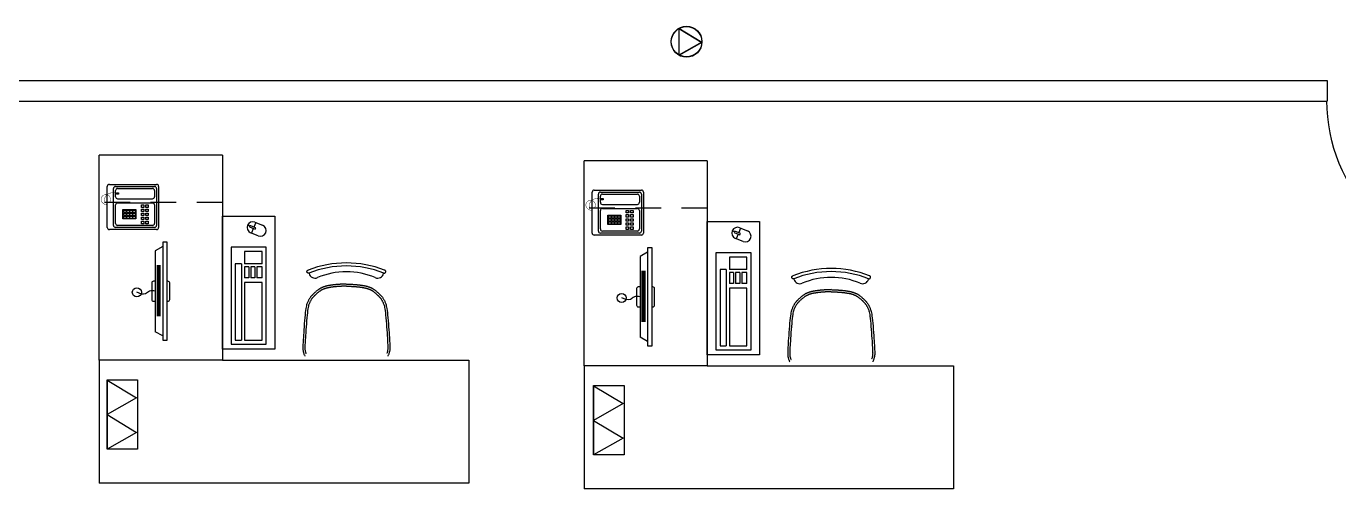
# Model space of a CAD drawing. Header units: millimetres. Extents: x 379 to 563, y 812 to 870.
# Drawn here: x 415.05 to 421.44, y 846.34 to 848.59 of the extents above; entities that cross this region are included whole.
import ezdxf

# ---------------------------------------------------------------- set-up
doc = ezdxf.new("R2010")
doc.units = ezdxf.units.MM
doc.linetypes.add('HIDDEN2', pattern=[0.1875, 0.125, -0.0625])
doc.layers.add('mobiliario', color=140, linetype='Continuous')
doc.layers.add('pontos', color=72, linetype='Continuous')

# ---------------------------------------------------------------- blocks, each defined once
blk = doc.blocks.new('TELEFOP')
for p, q in [((-0.1, 0), (0.1, 0)), ((-0.11, -0.24), (-0.11, -0.01)), ((-0.1, -0.21), (-0.1, -0.02)), ((-0.09, -0.01), (0.09, -0.01)), ((-0.09, -0.2), (-0.09, -0.03)), ((-0.08, -0.02), (-0.05, -0.02)), ((-0.04, -0.2), (-0.04, -0.03)), ((-0.02, -0.2), (-0.02, -0.03)), ((-0.01, -0.02), (0.08, -0.02)), ((0.09, -0.03), (0.09, -0.2)), ((0.1, -0.02), (0.1, -0.21)), ((0.11, -0.01), (0.11, -0.24)), ((0.0123, -0.1745), (0.0123, -0.1104)), ((0.0123, -0.1104), (0.0587, -0.1104)), ((0.0587, -0.1104), (0.0587, -0.1745)), ((0.0587, -0.1745), (0.0123, -0.1745)), ((0.1, -0.25), (-0.1, -0.25)), ((0.09, -0.22), (-0.09, -0.22)), ((-0.05, -0.21), (-0.08, -0.21)), ((0.08, -0.21), (-0.01, -0.21))]:
    blk.add_line(p, q)
for points in [[(-0.0099, -0.0507), (0.002, -0.0507), (0.002, -0.0626), (-0.0099, -0.0626)], [(0.0101, -0.0507), (0.022, -0.0507), (0.022, -0.0626), (0.0101, -0.0626)], [(0.0301, -0.0507), (0.042, -0.0507), (0.042, -0.0626), (0.0301, -0.0626)], [(0.0501, -0.0507), (0.062, -0.0507), (0.062, -0.0626), (0.0501, -0.0626)], [(0.0701, -0.0507), (0.082, -0.0507), (0.082, -0.0626), (0.0701, -0.0626)], [(-0.0099, -0.0723), (0.002, -0.0723), (0.002, -0.0842), (-0.0099, -0.0842)], [(0.0101, -0.0723), (0.022, -0.0723), (0.022, -0.0842), (0.0101, -0.0842)], [(0.0156, -0.1133), (0.0274, -0.1133), (0.0274, -0.1252), (0.0156, -0.1252)], [(0.0301, -0.0723), (0.042, -0.0723), (0.042, -0.0842), (0.0301, -0.0842)], [(0.0302, -0.1133), (0.0421, -0.1133), (0.0421, -0.1252), (0.0302, -0.1252)], [(0.0449, -0.1133), (0.0568, -0.1133), (0.0568, -0.1252), (0.0449, -0.1252)], [(0.0501, -0.0723), (0.062, -0.0723), (0.062, -0.0842), (0.0501, -0.0842)], [(0.0701, -0.0723), (0.082, -0.0723), (0.082, -0.0842), (0.0701, -0.0842)], [(0.0156, -0.128), (0.0274, -0.128), (0.0274, -0.1399), (0.0156, -0.1399)], [(0.0156, -0.1427), (0.0274, -0.1427), (0.0274, -0.1545), (0.0156, -0.1545)], [(0.0156, -0.1581), (0.0274, -0.1581), (0.0274, -0.17), (0.0156, -0.17)], [(0.0302, -0.128), (0.0421, -0.128), (0.0421, -0.1399), (0.0302, -0.1399)], [(0.0302, -0.1427), (0.0421, -0.1427), (0.0421, -0.1545), (0.0302, -0.1545)], [(0.0302, -0.1581), (0.0421, -0.1581), (0.0421, -0.17), (0.0302, -0.17)], [(0.0449, -0.128), (0.0568, -0.128), (0.0568, -0.1399), (0.0449, -0.1399)], [(0.0449, -0.1427), (0.0568, -0.1427), (0.0568, -0.1545), (0.0449, -0.1545)], [(0.0449, -0.1581), (0.0568, -0.1581), (0.0568, -0.17), (0.0449, -0.17)], [(-0.0685, -0.2056), (-0.0685, -0.1961), (-0.0626, -0.1961), (-0.0626, -0.2056)]]:
    blk.add_lwpolyline(points, close=True)
at = {"const_width": 0.00199}
blk.add_lwpolyline([(-0.0658, -0.2059, 0.40574), (-0.0446, -0.2623, 1.618522), (-0.0401, -0.2348, 1.478802), (-0.0189, -0.2719, 0.24273), (-0.0114, -0.2476, 0.24273)], format="xyb", dxfattribs=at)
for centre, start, end in [((-0.1, -0.01), 90, 180), ((0.1, -0.01), 0, 90), ((-0.09, -0.02), 90, 180), ((-0.08, -0.03), 90, 180), ((-0.05, -0.03), 360, 90), ((-0.01, -0.03), 90, 180), ((0.08, -0.03), 0, 90), ((0.09, -0.02), 0, 90), ((-0.1, -0.24), 180, 270), ((-0.09, -0.21), 180, 270), ((-0.08, -0.2), 180, 270), ((-0.05, -0.2), 270, 360), ((-0.01, -0.2), 180, 270), ((0.08, -0.2), 270, 0), ((0.09, -0.21), 270, 0), ((0.1, -0.24), 270, 0)]:
    blk.add_arc(centre, 0.01, start, end)

msp = doc.modelspace()

# ---------------------------------------------------------------- linework, layer by layer
for p, q in [((414.2352, 848.3281), (417.4352, 848.3281)), ((417.4352, 848.3281), (421.3822, 848.3281)), ((421.3822, 848.3281), (421.3822, 848.2281)), ((414.2352, 848.2281), (421.3822, 848.2281))]:
    msp.add_line(p, q)
msp.add_lwpolyline([(422.13, 847.4282), (422.1321, 848.2282), (422.1821, 848.2281), (422.18, 847.4281, -0.414214), (421.3821, 848.2302)], format="xyb")
at = {"layer": 'mobiliario'}
for p, q in [((415.4012, 846.965), (415.4012, 847.965)), ((416.0012, 847.965), (415.4012, 847.965)), ((416.0012, 847.965), (416.0012, 846.965)), ((417.7632, 846.9375), (417.7632, 847.9375)), ((418.3632, 847.9375), (417.7632, 847.9375)), ((418.3632, 847.9375), (418.3632, 846.9375)), ((416.1339, 847.6184), (416.1232, 847.6228)), ((416.1758, 847.571), (416.1383, 847.5864)), ((416.1514, 847.607), (416.1422, 847.5848)), ((416.1634, 847.6364), (416.1543, 847.6142)), ((416.1595, 847.638), (416.197, 847.6225)), ((418.4958, 847.5909), (418.4851, 847.5954)), ((418.5254, 847.6089), (418.5163, 847.5868)), ((418.5215, 847.6105), (418.559, 847.5951)), ((415.7108, 847.54), (415.7108, 847.0621)), ((415.7326, 847.54), (415.7108, 847.54)), ((415.7326, 847.0621), (415.7326, 847.54)), ((418.5378, 847.5436), (418.5003, 847.559)), ((418.5133, 847.5795), (418.5042, 847.5574)), ((415.7108, 847.5193), (415.6737, 847.4985)), ((415.6737, 847.4985), (415.6737, 847.1037)), ((416.2145, 847.5155), (416.0435, 847.5155)), ((416.0435, 847.5155), (416.0435, 847.0426)), ((416.1944, 847.4954), (416.1089, 847.4954)), ((416.1089, 847.4954), (416.1089, 847.435)), ((416.1944, 847.435), (416.1944, 847.4954)), ((416.2145, 847.0426), (416.2145, 847.5155)), ((418.0727, 847.4919), (418.0356, 847.471)), ((418.0356, 847.471), (418.0356, 847.0763)), ((418.0727, 847.5126), (418.0727, 847.0347)), ((418.0946, 847.5126), (418.0727, 847.5126)), ((418.0946, 847.0347), (418.0946, 847.5126)), ((418.5765, 847.4881), (418.4054, 847.4881)), ((418.4054, 847.4881), (418.4054, 847.0151)), ((418.5563, 847.4679), (418.4708, 847.4679)), ((418.4708, 847.4679), (418.4708, 847.4076)), ((418.5563, 847.4076), (418.5563, 847.4679)), ((418.5765, 847.0151), (418.5765, 847.4881)), ((415.7002, 847.4242), (415.6809, 847.4242)), ((415.7002, 847.418), (415.6809, 847.418)), ((415.7002, 847.4117), (415.6809, 847.4117)), ((415.7002, 847.4055), (415.6809, 847.4055)), ((415.7002, 847.3992), (415.6809, 847.3992)), ((416.0636, 847.435), (416.0636, 847.0627)), ((416.0938, 847.435), (416.0636, 847.435)), ((416.0938, 847.435), (416.0938, 847.0627)), ((416.1944, 847.435), (416.1089, 847.435)), ((416.129, 847.4199), (416.1089, 847.4199)), ((416.1089, 847.4199), (416.1089, 847.3664)), ((416.129, 847.4199), (416.129, 847.3664)), ((416.1592, 847.4199), (416.1391, 847.4199)), ((416.1391, 847.4199), (416.1391, 847.3664)), ((416.1592, 847.4199), (416.1592, 847.3664)), ((416.1944, 847.4199), (416.1692, 847.4199)), ((416.1692, 847.4199), (416.1692, 847.3664)), ((416.1944, 847.3664), (416.1944, 847.4199)), ((418.0622, 847.3968), (418.0428, 847.3968)), ((418.4255, 847.4076), (418.4255, 847.0353)), ((418.4557, 847.4076), (418.4255, 847.4076)), ((418.4557, 847.4076), (418.4557, 847.0353)), ((418.5563, 847.4076), (418.4708, 847.4076)), ((415.7002, 847.393), (415.6809, 847.393)), ((415.7002, 847.3867), (415.6809, 847.3867)), ((415.7002, 847.3805), (415.6809, 847.3805)), ((415.7002, 847.3742), (415.6809, 847.3742)), ((415.7002, 847.368), (415.6809, 847.368)), ((415.7002, 847.3617), (415.6809, 847.3617)), ((415.7002, 847.3555), (415.6809, 847.3555)), ((415.7002, 847.3492), (415.6809, 847.3492)), ((415.7002, 847.343), (415.6809, 847.343)), ((415.7002, 847.3367), (415.6809, 847.3367)), ((416.129, 847.3664), (416.1089, 847.3664)), ((416.1944, 847.3438), (416.1089, 847.3438)), ((416.1089, 847.3438), (416.1089, 847.0627)), ((416.1592, 847.3664), (416.1391, 847.3664)), ((416.1944, 847.3664), (416.1692, 847.3664)), ((416.1944, 847.0627), (416.1944, 847.3438)), ((416.4226, 847.3895), (416.4233, 847.3869)), ((416.7872, 847.3895), (416.7865, 847.3869)), ((418.0622, 847.3905), (418.0428, 847.3905)), ((418.0622, 847.3843), (418.0428, 847.3843)), ((418.0622, 847.378), (418.0428, 847.378)), ((418.0622, 847.3718), (418.0428, 847.3718)), ((418.0622, 847.3655), (418.0428, 847.3655)), ((418.0622, 847.3593), (418.0428, 847.3593)), ((418.0622, 847.353), (418.0428, 847.353)), ((418.0622, 847.3468), (418.0428, 847.3468)), ((418.0622, 847.3405), (418.0428, 847.3405)), ((418.0622, 847.3343), (418.0428, 847.3343)), ((418.4909, 847.3925), (418.4708, 847.3925)), ((418.4708, 847.3925), (418.4708, 847.339)), ((418.4909, 847.339), (418.4708, 847.339)), ((418.4909, 847.3925), (418.4909, 847.339)), ((418.5211, 847.3925), (418.501, 847.3925)), ((418.501, 847.3925), (418.501, 847.339)), ((418.5211, 847.339), (418.501, 847.339)), ((418.5211, 847.3925), (418.5211, 847.339)), ((418.5563, 847.3925), (418.5312, 847.3925)), ((418.5312, 847.3925), (418.5312, 847.339)), ((418.5563, 847.339), (418.5312, 847.339)), ((418.5563, 847.339), (418.5563, 847.3925)), ((418.7845, 847.362), (418.7852, 847.3594)), ((419.1492, 847.362), (419.1485, 847.3594)), ((415.7002, 847.3305), (415.6809, 847.3305)), ((415.7002, 847.3242), (415.6809, 847.3242)), ((415.7002, 847.318), (415.6809, 847.318)), ((415.7002, 847.3117), (415.6809, 847.3117)), ((415.7002, 847.3055), (415.6809, 847.3055)), ((415.7002, 847.2992), (415.6809, 847.2992)), ((415.7002, 847.293), (415.6809, 847.293)), ((415.7002, 847.2867), (415.6809, 847.2867)), ((415.7002, 847.2805), (415.6809, 847.2805)), ((415.7002, 847.2742), (415.6809, 847.2742)), ((415.7002, 847.268), (415.6809, 847.268)), ((418.0622, 847.328), (418.0428, 847.328)), ((418.0622, 847.3218), (418.0428, 847.3218)), ((418.0622, 847.3155), (418.0428, 847.3155)), ((418.0622, 847.3093), (418.0428, 847.3093)), ((418.0622, 847.303), (418.0428, 847.303)), ((418.0622, 847.2968), (418.0428, 847.2968)), ((418.0622, 847.2905), (418.0428, 847.2905)), ((418.0622, 847.2843), (418.0428, 847.2843)), ((418.0622, 847.278), (418.0428, 847.278)), ((418.0622, 847.2718), (418.0428, 847.2718)), ((418.5563, 847.3163), (418.4708, 847.3163)), ((418.4708, 847.3163), (418.4708, 847.0353)), ((418.5563, 847.0353), (418.5563, 847.3163)), ((415.7002, 847.2617), (415.6809, 847.2617)), ((415.7002, 847.2555), (415.6809, 847.2555)), ((415.7002, 847.2492), (415.6809, 847.2492)), ((415.7002, 847.243), (415.6809, 847.243)), ((415.7002, 847.2367), (415.6809, 847.2367)), ((415.7002, 847.2305), (415.6809, 847.2305)), ((415.7002, 847.2242), (415.6809, 847.2242)), ((415.7002, 847.218), (415.6809, 847.218)), ((415.7002, 847.2117), (415.6809, 847.2117)), ((415.7002, 847.2055), (415.6809, 847.2055)), ((418.0622, 847.2655), (418.0428, 847.2655)), ((418.0622, 847.2593), (418.0428, 847.2593)), ((418.0622, 847.253), (418.0428, 847.253)), ((418.0622, 847.2468), (418.0428, 847.2468)), ((418.0622, 847.2405), (418.0428, 847.2405)), ((418.0622, 847.2343), (418.0428, 847.2343)), ((418.0622, 847.228), (418.0428, 847.228)), ((418.0622, 847.2218), (418.0428, 847.2218)), ((418.0622, 847.2155), (418.0428, 847.2155)), ((418.0622, 847.2093), (418.0428, 847.2093)), ((418.0622, 847.203), (418.0428, 847.203)), ((415.7002, 847.1992), (415.6809, 847.1992)), ((415.7002, 847.193), (415.6809, 847.193)), ((415.7002, 847.1867), (415.6809, 847.1867)), ((415.7002, 847.1805), (415.6809, 847.1805)), ((418.0622, 847.1968), (418.0428, 847.1968)), ((418.0622, 847.1905), (418.0428, 847.1905)), ((418.0622, 847.1843), (418.0428, 847.1843)), ((418.0622, 847.178), (418.0428, 847.178)), ((418.0622, 847.1718), (418.0428, 847.1718)), ((418.0622, 847.1655), (418.0428, 847.1655)), ((418.0622, 847.1593), (418.0428, 847.1593)), ((418.0622, 847.153), (418.0428, 847.153)), ((415.7108, 847.0829), (415.6737, 847.1037)), ((418.0727, 847.0555), (418.0356, 847.0763)), ((415.7108, 847.0621), (415.7326, 847.0621)), ((416.0435, 847.0426), (416.2145, 847.0426)), ((416.0636, 847.0627), (416.0938, 847.0627)), ((416.1089, 847.0627), (416.1944, 847.0627)), ((418.0727, 847.0347), (418.0946, 847.0347)), ((418.4054, 847.0151), (418.5765, 847.0151)), ((418.4255, 847.0353), (418.4557, 847.0353)), ((418.4708, 847.0353), (418.5563, 847.0353)), ((416.0012, 846.965), (415.4012, 846.965)), ((415.4012, 846.965), (415.4012, 846.365)), ((416.3906, 846.965), (416.8172, 846.965)), ((418.3632, 846.9375), (417.7632, 846.9375)), ((417.7632, 846.9375), (417.7632, 846.3375)), ((418.7525, 846.9375), (419.1792, 846.9375)), ((416.0012, 846.365), (415.4012, 846.365)), ((418.3632, 846.3375), (417.7632, 846.3375))]:
    msp.add_line(p, q, dxfattribs=at)
at = {"layer": 'mobiliario', "linetype": 'HIDDEN2'}
for p, q in [((416.0012, 847.7339), (415.4012, 847.7339)), ((418.3632, 847.7065), (417.7632, 847.7065))]:
    msp.add_line(p, q, dxfattribs=at)
at = {"layer": 'mobiliario'}
for points in [[(416.2562, 847.0179), (416.0012, 847.0179), (416.0012, 847.6679), (416.2562, 847.6679)], [(416.1631, 847.6106), (416.1354, 847.622), (416.1324, 847.6148), (416.1601, 847.6034)], [(418.6182, 846.9905), (418.3632, 846.9905), (418.3632, 847.6405), (418.6182, 847.6405)], [(418.525, 847.5832), (418.4973, 847.5946), (418.4944, 847.5873), (418.5221, 847.5759)]]:
    msp.add_lwpolyline(points, close=True, dxfattribs=at)
for points in [[(416.4226, 847.3895, -0.095977), (416.4196, 847.3892, -0.097414), (416.4167, 847.3901, -0.099518), (416.4144, 847.392, -0.101059), (416.4131, 847.3947, -0.101059), (416.4129, 847.3976, -0.099518), (416.4139, 847.4004, -0.097414), (416.4158, 847.4026, -0.095977), (416.4185, 847.404, -0.095977)], [(416.7872, 847.3895, 0.095977), (416.7903, 847.3892, 0.097414), (416.7931, 847.3901, 0.099518), (416.7954, 847.392, 0.101059), (416.7967, 847.3947, 0.101059), (416.7969, 847.3976, 0.099518), (416.796, 847.4004, 0.097414), (416.794, 847.4026, 0.095977), (416.7913, 847.404, 0.095977)], [(415.6737, 847.3498), (415.6652, 847.3498, 0.414214), (415.6567, 847.3413), (415.6567, 847.2609, 0.414214), (415.6652, 847.2524), (415.6737, 847.2524)], [(415.7326, 847.2524), (415.7358, 847.2524, 0.414214), (415.7442, 847.2609), (415.7442, 847.3413, 0.414214), (415.7358, 847.3498), (415.7326, 847.3498)], [(418.7845, 847.362, -0.095977), (418.7815, 847.3618, -0.097414), (418.7786, 847.3627, -0.099518), (418.7764, 847.3646, -0.101059), (418.775, 847.3672, -0.101059), (418.7748, 847.3702, -0.099518), (418.7758, 847.373, -0.097414), (418.7778, 847.3752, -0.095977), (418.7805, 847.3766, -0.095977)], [(419.1492, 847.362, 0.095977), (419.1522, 847.3618, 0.097414), (419.1551, 847.3627, 0.099518), (419.1573, 847.3646, 0.101059), (419.1587, 847.3672, 0.101059), (419.1589, 847.3702, 0.099518), (419.1579, 847.373, 0.097414), (419.1559, 847.3752, 0.095977), (419.1532, 847.3766, 0.095977)], [(418.0356, 847.3223), (418.0271, 847.3223, 0.414214), (418.0186, 847.3139), (418.0186, 847.2335, 0.414214), (418.0271, 847.225), (418.0356, 847.225)], [(418.0946, 847.225), (418.0977, 847.225, 0.414214), (418.1062, 847.2335), (418.1062, 847.3139, 0.414214), (418.0977, 847.3223), (418.0946, 847.3223)]]:
    msp.add_lwpolyline(points, format="xyb", dxfattribs=at)
for points in [[(416.6044, 847.3362), (416.6009, 847.336), (416.5905, 847.3355), (416.5869, 847.3353), (416.5837, 847.3351), (416.5809, 847.335), (416.5769, 847.3348), (416.5744, 847.3347), (416.5732, 847.3346), (416.5719, 847.3346), (416.5706, 847.3345), (416.5693, 847.3344), (416.5681, 847.3343), (416.5668, 847.3343), (416.5655, 847.3342), (416.5642, 847.3341), (416.5629, 847.334), (416.5616, 847.3339), (416.5603, 847.3338), (416.559, 847.3336), (416.5577, 847.3335), (416.5564, 847.3334), (416.5552, 847.3333), (416.5539, 847.3331), (416.5527, 847.333), (416.5514, 847.3329), (416.5501, 847.3328), (416.5489, 847.3326), (416.5476, 847.3325), (416.5464, 847.3324), (416.5451, 847.3322), (416.5438, 847.3321), (416.5425, 847.332), (416.5413, 847.3318), (416.54, 847.3317), (416.5387, 847.3315), (416.5374, 847.3313), (416.5361, 847.3312), (416.5347, 847.331), (416.5334, 847.3308), (416.5321, 847.3306), (416.5308, 847.3304), (416.5295, 847.3302), (416.5282, 847.3299), (416.527, 847.3297), (416.5257, 847.3295), (416.5245, 847.3293), (416.5233, 847.3291), (416.5221, 847.3289), (416.5208, 847.3287), (416.5195, 847.3285), (416.5183, 847.3283), (416.517, 847.3281), (416.5156, 847.3278), (416.5143, 847.3276), (416.5129, 847.3273), (416.5116, 847.327), (416.5102, 847.3267), (416.5089, 847.3264), (416.5075, 847.3261), (416.5061, 847.3258), (416.5048, 847.3254), (416.5034, 847.325), (416.502, 847.3246), (416.5007, 847.3242), (416.4993, 847.3238), (416.498, 847.3233), (416.4966, 847.3228), (416.4953, 847.3224), (416.4939, 847.3219), (416.4926, 847.3214), (416.4913, 847.3209), (416.4899, 847.3203), (416.4886, 847.3198), (416.4872, 847.3192), (416.4859, 847.3186), (416.4845, 847.318), (416.4831, 847.3173), (416.4817, 847.3167), (416.4803, 847.3159), (416.4788, 847.3152), (416.4774, 847.3143), (416.4759, 847.3134), (416.4743, 847.3124), (416.4727, 847.3114), (416.4709, 847.3102), (416.4691, 847.3089), (416.4672, 847.3075), (416.4652, 847.3059), (416.463, 847.3042), (416.4608, 847.3024), (416.4585, 847.3006), (416.4563, 847.2987), (416.4541, 847.2968), (416.4519, 847.2949), (416.4499, 847.2931), (416.448, 847.2914), (416.4462, 847.2897), (416.4446, 847.2881), (416.443, 847.2866), (416.4416, 847.2851), (416.4402, 847.2837), (416.4389, 847.2823), (416.4376, 847.2809), (416.4363, 847.2795), (416.435, 847.2781), (416.4336, 847.2765), (416.4322, 847.2749), (416.4308, 847.2732), (416.4294, 847.2714), (416.428, 847.2695), (416.4266, 847.2674), (416.4252, 847.2652), (416.4238, 847.2629), (416.4224, 847.2605), (416.421, 847.258), (416.4197, 847.2553), (416.4184, 847.2525), (416.417, 847.2496), (416.4157, 847.2466), (416.4143, 847.2433), (416.4129, 847.2395), (416.4115, 847.235), (416.4102, 847.2298), (416.4088, 847.2237), (416.4075, 847.2164), (416.4063, 847.2077), (416.405, 847.1974), (416.4037, 847.1854), (416.4025, 847.1721), (416.4013, 847.1577), (416.4001, 847.1428), (416.399, 847.1278), (416.3979, 847.1131), (416.397, 847.099), (416.3961, 847.0862), (416.3953, 847.0748), (416.3947, 847.0649), (416.3941, 847.0562), (416.3937, 847.0487), (416.3934, 847.0422), (416.3931, 847.0364), (416.393, 847.0314), (416.3929, 847.0269), (416.393, 847.0229), (416.3931, 847.0191), (416.3934, 847.0156), (416.3938, 847.0123), (416.3943, 847.0091), (416.3949, 847.0061), (416.3957, 847.0032), (416.3965, 847.0003), (416.3975, 846.9974), (416.3985, 846.9945), (416.3996, 846.9916), (416.4008, 846.9886), (416.4021, 846.9858), (416.4026, 846.9845)], [(416.6054, 847.3362), (416.6089, 847.336), (416.6193, 847.3355), (416.623, 847.3353), (416.6261, 847.3351), (416.629, 847.335), (416.6329, 847.3348), (416.6354, 847.3347), (416.6367, 847.3346), (416.6379, 847.3346), (416.6392, 847.3345), (416.6405, 847.3344), (416.6418, 847.3343), (416.6431, 847.3343), (416.6444, 847.3342), (416.6457, 847.3341), (416.647, 847.334), (416.6483, 847.3339), (416.6496, 847.3338), (416.6508, 847.3336), (416.6521, 847.3335), (416.6534, 847.3334), (416.6547, 847.3333), (416.6559, 847.3331), (416.6572, 847.333), (416.6584, 847.3329), (416.6597, 847.3328), (416.6609, 847.3326), (416.6622, 847.3325), (416.6635, 847.3324), (416.6647, 847.3322), (416.666, 847.3321), (416.6673, 847.332), (416.6686, 847.3318), (416.6699, 847.3317), (416.6712, 847.3315), (416.6725, 847.3313), (416.6738, 847.3312), (416.6751, 847.331), (416.6764, 847.3308), (416.6777, 847.3306), (416.679, 847.3304), (416.6803, 847.3302), (416.6816, 847.3299), (416.6828, 847.3297), (416.6841, 847.3295), (416.6853, 847.3293), (416.6865, 847.3291), (416.6878, 847.3289), (416.689, 847.3287), (416.6903, 847.3285), (416.6916, 847.3283), (416.6929, 847.3281), (416.6942, 847.3278), (416.6955, 847.3276), (416.6969, 847.3273), (416.6982, 847.327), (416.6996, 847.3267), (416.701, 847.3264), (416.7023, 847.3261), (416.7037, 847.3258), (416.7051, 847.3254), (416.7064, 847.325), (416.7078, 847.3246), (416.7091, 847.3242), (416.7105, 847.3238), (416.7118, 847.3233), (416.7132, 847.3228), (416.7145, 847.3224), (416.7159, 847.3219), (416.7172, 847.3214), (416.7185, 847.3209), (416.7199, 847.3203), (416.7212, 847.3198), (416.7226, 847.3192), (416.724, 847.3186), (416.7254, 847.318), (416.7267, 847.3173), (416.7282, 847.3167), (416.7296, 847.3159), (416.731, 847.3152), (416.7325, 847.3143), (416.734, 847.3134), (416.7355, 847.3124), (416.7372, 847.3114), (416.7389, 847.3102), (416.7407, 847.3089), (416.7426, 847.3075), (416.7447, 847.3059), (416.7468, 847.3042), (416.749, 847.3024), (416.7513, 847.3006), (416.7535, 847.2987), (416.7557, 847.2968), (416.7579, 847.2949), (416.7599, 847.2931), (416.7618, 847.2914), (416.7636, 847.2897), (416.7653, 847.2881), (416.7668, 847.2866), (416.7682, 847.2851), (416.7696, 847.2837), (416.7709, 847.2823), (416.7722, 847.2809), (416.7735, 847.2795), (416.7748, 847.2781), (416.7762, 847.2765), (416.7776, 847.2749), (416.779, 847.2732), (416.7804, 847.2714), (416.7818, 847.2695), (416.7832, 847.2674), (416.7846, 847.2652), (416.786, 847.2629), (416.7874, 847.2605), (416.7888, 847.258), (416.7901, 847.2553), (416.7915, 847.2525), (416.7928, 847.2496), (416.7941, 847.2466), (416.7955, 847.2433), (416.7969, 847.2395), (416.7983, 847.235), (416.7996, 847.2298), (416.801, 847.2237), (416.8023, 847.2164), (416.8036, 847.2077), (416.8048, 847.1974), (416.8061, 847.1854), (416.8074, 847.1721), (416.8086, 847.1577), (416.8097, 847.1428), (416.8108, 847.1278), (416.8119, 847.1131), (416.8129, 847.099), (416.8137, 847.0862), (416.8145, 847.0748), (416.8151, 847.0649), (416.8157, 847.0562), (416.8161, 847.0487), (416.8165, 847.0422), (416.8167, 847.0364), (416.8169, 847.0314), (416.8169, 847.0269), (416.8169, 847.0229), (416.8167, 847.0191), (416.8164, 847.0156), (416.816, 847.0123), (416.8155, 847.0091), (416.8149, 847.0061), (416.8141, 847.0032), (416.8133, 847.0003), (416.8123, 846.9974), (416.8113, 846.9945), (416.8102, 846.9916), (416.809, 846.9886), (416.8077, 846.9858), (416.8073, 846.9848)], [(416.6049, 847.3262), (416.6014, 847.326), (416.5983, 847.3259), (416.5956, 847.3257), (416.5931, 847.3256), (416.591, 847.3255), (416.5891, 847.3254), (416.5874, 847.3253), (416.5857, 847.3252), (416.5842, 847.3252), (416.5828, 847.3251), (416.5814, 847.325), (416.58, 847.3249), (416.5787, 847.3249), (416.5774, 847.3248), (416.5762, 847.3248), (416.5749, 847.3247), (416.5737, 847.3246), (416.5724, 847.3246), (416.5712, 847.3245), (416.5699, 847.3244), (416.5687, 847.3244), (416.5674, 847.3243), (416.5662, 847.3242), (416.5649, 847.3241), (416.5637, 847.324), (416.5624, 847.3239), (416.5612, 847.3238), (416.5599, 847.3237), (416.5587, 847.3236), (416.5574, 847.3234), (416.5562, 847.3233), (416.5549, 847.3232), (416.5537, 847.3231), (416.5524, 847.3229), (416.5512, 847.3228), (416.5499, 847.3227), (416.5487, 847.3226), (416.5474, 847.3224), (416.5462, 847.3223), (416.5449, 847.3222), (416.5437, 847.322), (416.5424, 847.3219), (416.5412, 847.3217), (416.5399, 847.3216), (416.5387, 847.3214), (416.5374, 847.3212), (416.5362, 847.3211), (416.5349, 847.3209), (416.5337, 847.3207), (416.5324, 847.3205), (416.5312, 847.3203), (416.5299, 847.3201), (416.5287, 847.3199), (416.5274, 847.3197), (416.5262, 847.3194), (416.5249, 847.3192), (416.5237, 847.319), (416.5224, 847.3188), (416.5212, 847.3186), (416.5199, 847.3184), (416.5187, 847.3182), (416.5174, 847.318), (416.5162, 847.3178), (416.5149, 847.3175), (416.5137, 847.3173), (416.5124, 847.317), (416.5112, 847.3167), (416.5099, 847.3164), (416.5087, 847.3161), (416.5074, 847.3157), (416.5062, 847.3154), (416.5049, 847.315), (416.5037, 847.3146), (416.5024, 847.3142), (416.5012, 847.3138), (416.4999, 847.3134), (416.4987, 847.313), (416.4974, 847.3125), (416.4962, 847.312), (416.4949, 847.3116), (416.4937, 847.3111), (416.4924, 847.3106), (416.4912, 847.31), (416.4899, 847.3095), (416.4887, 847.3089), (416.4874, 847.3083), (416.4862, 847.3077), (416.4849, 847.3071), (416.4837, 847.3064), (416.4824, 847.3057), (416.4811, 847.3049), (416.4797, 847.304), (416.4783, 847.3031), (416.4767, 847.302), (416.475, 847.3008), (416.4732, 847.2995), (416.4713, 847.298), (416.4692, 847.2964), (416.4671, 847.2946), (416.4649, 847.2929), (416.4627, 847.291), (416.4606, 847.2892), (416.4585, 847.2874), (416.4566, 847.2857), (416.4548, 847.284), (416.4531, 847.2825), (416.4516, 847.281), (416.4501, 847.2796), (416.4487, 847.2782), (416.4474, 847.2768), (416.4462, 847.2754), (416.4449, 847.2741), (416.4437, 847.2728), (416.4424, 847.2714), (416.4412, 847.27), (416.4399, 847.2685), (416.4387, 847.267), (416.4374, 847.2654), (416.4362, 847.2637), (416.4349, 847.2619), (416.4337, 847.2599), (416.4324, 847.2579), (416.4312, 847.2557), (416.4299, 847.2533), (416.4287, 847.2509), (416.4274, 847.2483), (416.4262, 847.2456), (416.4249, 847.2427), (416.4237, 847.2396), (416.4224, 847.2362), (416.4212, 847.2323), (416.4199, 847.2275), (416.4187, 847.2217), (416.4174, 847.2148), (416.4162, 847.2063), (416.4149, 847.1963), (416.4137, 847.1844), (416.4124, 847.1712), (416.4112, 847.1569), (416.4101, 847.1421), (416.4089, 847.1271), (416.4079, 847.1124), (416.4069, 847.0984), (416.4061, 847.0855), (416.4053, 847.0742), (416.4047, 847.0642), (416.4041, 847.0556), (416.4037, 847.0481), (416.4033, 847.0417), (416.4031, 847.0361), (416.403, 847.0312), (416.4029, 847.0269), (416.403, 847.0231), (416.4031, 847.0197), (416.4033, 847.0166), (416.4037, 847.0137), (416.4041, 847.011), (416.4047, 847.0084), (416.4053, 847.0058), (416.4061, 847.0033), (416.4069, 847.0006), (416.4079, 846.998), (416.4089, 846.9952), (416.4091, 846.995)], [(416.6049, 847.3262), (416.6084, 847.326), (416.6115, 847.3259), (416.6143, 847.3257), (416.6167, 847.3256), (416.6188, 847.3255), (416.6207, 847.3254), (416.6225, 847.3253), (416.6241, 847.3252), (416.6256, 847.3252), (416.6271, 847.3251), (416.6285, 847.325), (416.6298, 847.3249), (416.6311, 847.3249), (416.6324, 847.3248), (416.6337, 847.3248), (416.6349, 847.3247), (416.6362, 847.3246), (416.6374, 847.3246), (416.6387, 847.3245), (416.6399, 847.3244), (416.6412, 847.3244), (416.6424, 847.3243), (416.6437, 847.3242), (416.6449, 847.3241), (416.6462, 847.324), (416.6474, 847.3239), (416.6487, 847.3238), (416.6499, 847.3237), (416.6512, 847.3236), (416.6524, 847.3234), (416.6537, 847.3233), (416.6549, 847.3232), (416.6562, 847.3231), (416.6574, 847.3229), (416.6587, 847.3228), (416.6599, 847.3227), (416.6612, 847.3226), (416.6624, 847.3224), (416.6637, 847.3223), (416.6649, 847.3222), (416.6662, 847.322), (416.6674, 847.3219), (416.6687, 847.3217), (416.6699, 847.3216), (416.6712, 847.3214), (416.6724, 847.3212), (416.6737, 847.3211), (416.6749, 847.3209), (416.6762, 847.3207), (416.6774, 847.3205), (416.6787, 847.3203), (416.6799, 847.3201), (416.6812, 847.3199), (416.6824, 847.3197), (416.6837, 847.3194), (416.6849, 847.3192), (416.6862, 847.319), (416.6874, 847.3188), (416.6887, 847.3186), (416.6899, 847.3184), (416.6912, 847.3182), (416.6924, 847.318), (416.6937, 847.3178), (416.6949, 847.3175), (416.6962, 847.3173), (416.6974, 847.317), (416.6987, 847.3167), (416.6999, 847.3164), (416.7012, 847.3161), (416.7024, 847.3157), (416.7037, 847.3154), (416.7049, 847.315), (416.7062, 847.3146), (416.7074, 847.3142), (416.7087, 847.3138), (416.7099, 847.3134), (416.7112, 847.313), (416.7124, 847.3125), (416.7137, 847.312), (416.7149, 847.3116), (416.7162, 847.3111), (416.7174, 847.3106), (416.7187, 847.31), (416.7199, 847.3095), (416.7212, 847.3089), (416.7224, 847.3083), (416.7237, 847.3077), (416.7249, 847.3071), (416.7262, 847.3064), (416.7274, 847.3057), (416.7287, 847.3049), (416.7301, 847.304), (416.7316, 847.3031), (416.7331, 847.302), (416.7348, 847.3008), (416.7366, 847.2995), (416.7385, 847.298), (416.7406, 847.2964), (416.7427, 847.2946), (416.7449, 847.2929), (416.7471, 847.291), (416.7492, 847.2892), (416.7513, 847.2874), (416.7532, 847.2857), (416.755, 847.284), (416.7567, 847.2825), (416.7583, 847.281), (416.7597, 847.2796), (416.7611, 847.2782), (416.7624, 847.2768), (416.7637, 847.2754), (416.7649, 847.2741), (416.7662, 847.2728), (416.7674, 847.2714), (416.7687, 847.27), (416.7699, 847.2685), (416.7712, 847.267), (416.7724, 847.2654), (416.7737, 847.2637), (416.7749, 847.2619), (416.7762, 847.2599), (416.7774, 847.2579), (416.7787, 847.2557), (416.7799, 847.2533), (416.7812, 847.2509), (416.7824, 847.2483), (416.7837, 847.2456), (416.7849, 847.2427), (416.7862, 847.2396), (416.7874, 847.2362), (416.7887, 847.2323), (416.7899, 847.2275), (416.7912, 847.2217), (416.7924, 847.2148), (416.7937, 847.2063), (416.7949, 847.1963), (416.7962, 847.1844), (416.7974, 847.1712), (416.7986, 847.1569), (416.7998, 847.1421), (416.8009, 847.1271), (416.8019, 847.1124), (416.8029, 847.0984), (416.8037, 847.0855), (416.8045, 847.0742), (416.8052, 847.0642), (416.8057, 847.0556), (416.8061, 847.0481), (416.8065, 847.0417), (416.8067, 847.0361), (416.8069, 847.0312), (416.8069, 847.0269), (416.8069, 847.0231), (416.8067, 847.0197), (416.8065, 847.0166), (416.8061, 847.0137), (416.8057, 847.011), (416.8052, 847.0084), (416.8045, 847.0058), (416.8037, 847.0033), (416.8029, 847.0006), (416.8019, 846.998), (416.8014, 846.9966)], [(418.9664, 847.3087), (418.9628, 847.3086), (418.9524, 847.3081), (418.9488, 847.3079), (418.9457, 847.3077), (418.9428, 847.3076), (418.9389, 847.3074), (418.9364, 847.3072), (418.9351, 847.3072), (418.9338, 847.3071), (418.9326, 847.3071), (418.9313, 847.307), (418.93, 847.3069), (418.9287, 847.3068), (418.9274, 847.3067), (418.9261, 847.3067), (418.9248, 847.3065), (418.9235, 847.3064), (418.9222, 847.3063), (418.9209, 847.3062), (418.9196, 847.3061), (418.9184, 847.306), (418.9171, 847.3058), (418.9159, 847.3057), (418.9146, 847.3056), (418.9133, 847.3055), (418.9121, 847.3053), (418.9108, 847.3052), (418.9096, 847.3051), (418.9083, 847.3049), (418.907, 847.3048), (418.9058, 847.3047), (418.9045, 847.3045), (418.9032, 847.3044), (418.9019, 847.3042), (418.9006, 847.3041), (418.8993, 847.3039), (418.898, 847.3037), (418.8967, 847.3035), (418.8954, 847.3034), (418.8941, 847.3031), (418.8928, 847.3029), (418.8915, 847.3027), (418.8902, 847.3025), (418.8889, 847.3023), (418.8877, 847.3021), (418.8864, 847.3019), (418.8852, 847.3017), (418.884, 847.3015), (418.8828, 847.3013), (418.8815, 847.3011), (418.8802, 847.3009), (418.8789, 847.3006), (418.8776, 847.3004), (418.8762, 847.3002), (418.8749, 847.2999), (418.8735, 847.2996), (418.8722, 847.2993), (418.8708, 847.299), (418.8694, 847.2987), (418.8681, 847.2983), (418.8667, 847.298), (418.8653, 847.2976), (418.864, 847.2972), (418.8626, 847.2968), (418.8613, 847.2963), (418.8599, 847.2959), (418.8586, 847.2954), (418.8572, 847.2949), (418.8559, 847.2945), (418.8546, 847.294), (418.8532, 847.2934), (418.8519, 847.2929), (418.8505, 847.2924), (418.8492, 847.2918), (418.8478, 847.2912), (418.8464, 847.2906), (418.845, 847.2899), (418.8436, 847.2892), (418.8422, 847.2885), (418.8408, 847.2877), (418.8393, 847.2869), (418.8378, 847.286), (418.8362, 847.285), (418.8346, 847.2839), (418.8329, 847.2828), (418.8311, 847.2815), (418.8292, 847.28), (418.8271, 847.2784), (418.825, 847.2768), (418.8227, 847.275), (418.8205, 847.2731), (418.8182, 847.2713), (418.816, 847.2694), (418.8139, 847.2675), (418.8118, 847.2657), (418.8099, 847.264), (418.8082, 847.2623), (418.8065, 847.2607), (418.805, 847.2592), (418.8035, 847.2577), (418.8021, 847.2563), (418.8008, 847.2549), (418.7995, 847.2535), (418.7982, 847.2521), (418.7969, 847.2506), (418.7956, 847.2491), (418.7942, 847.2475), (418.7928, 847.2458), (418.7914, 847.244), (418.79, 847.242), (418.7885, 847.24), (418.7871, 847.2378), (418.7857, 847.2355), (418.7844, 847.2331), (418.783, 847.2305), (418.7816, 847.2279), (418.7803, 847.2251), (418.779, 847.2222), (418.7776, 847.2192), (418.7763, 847.2158), (418.7749, 847.212), (418.7735, 847.2076), (418.7721, 847.2024), (418.7708, 847.1963), (418.7695, 847.189), (418.7682, 847.1803), (418.7669, 847.17), (418.7657, 847.158), (418.7644, 847.1446), (418.7632, 847.1303), (418.762, 847.1154), (418.7609, 847.1004), (418.7599, 847.0856), (418.7589, 847.0716), (418.758, 847.0588), (418.7573, 847.0474), (418.7566, 847.0375), (418.7561, 847.0288), (418.7556, 847.0213), (418.7553, 847.0147), (418.755, 847.009), (418.7549, 847.004), (418.7549, 846.9995), (418.7549, 846.9954), (418.7551, 846.9917), (418.7553, 846.9882), (418.7557, 846.9848), (418.7562, 846.9817), (418.7569, 846.9787), (418.7576, 846.9757), (418.7585, 846.9729), (418.7594, 846.97), (418.7605, 846.9671), (418.7616, 846.9641), (418.7628, 846.9612), (418.764, 846.9583), (418.7646, 846.9571)], [(418.9669, 847.2988), (418.9633, 847.2986), (418.9602, 847.2984), (418.9575, 847.2983), (418.9551, 847.2982), (418.9529, 847.2981), (418.951, 847.298), (418.9493, 847.2979), (418.9477, 847.2978), (418.9462, 847.2977), (418.9447, 847.2977), (418.9433, 847.2976), (418.942, 847.2975), (418.9406, 847.2975), (418.9394, 847.2974), (418.9381, 847.2973), (418.9369, 847.2973), (418.9356, 847.2972), (418.9344, 847.2971), (418.9331, 847.2971), (418.9319, 847.297), (418.9306, 847.2969), (418.9294, 847.2969), (418.9281, 847.2968), (418.9269, 847.2967), (418.9256, 847.2966), (418.9244, 847.2965), (418.9231, 847.2964), (418.9219, 847.2963), (418.9206, 847.2961), (418.9194, 847.296), (418.9181, 847.2959), (418.9169, 847.2958), (418.9156, 847.2956), (418.9144, 847.2955), (418.9131, 847.2954), (418.9119, 847.2953), (418.9106, 847.2951), (418.9094, 847.295), (418.9081, 847.2949), (418.9069, 847.2947), (418.9056, 847.2946), (418.9044, 847.2944), (418.9031, 847.2943), (418.9019, 847.2941), (418.9006, 847.294), (418.8994, 847.2938), (418.8981, 847.2936), (418.8969, 847.2935), (418.8956, 847.2933), (418.8944, 847.2931), (418.8931, 847.2929), (418.8919, 847.2927), (418.8906, 847.2924), (418.8894, 847.2922), (418.8881, 847.292), (418.8869, 847.2918), (418.8856, 847.2916), (418.8844, 847.2914), (418.8831, 847.2912), (418.8819, 847.291), (418.8806, 847.2908), (418.8794, 847.2906), (418.8781, 847.2903), (418.8769, 847.2901), (418.8756, 847.2898), (418.8744, 847.2896), (418.8731, 847.2893), (418.8719, 847.289), (418.8706, 847.2886), (418.8694, 847.2883), (418.8681, 847.288), (418.8669, 847.2876), (418.8656, 847.2872), (418.8644, 847.2868), (418.8631, 847.2864), (418.8619, 847.286), (418.8606, 847.2855), (418.8594, 847.2851), (418.8581, 847.2846), (418.8569, 847.2841), (418.8556, 847.2836), (418.8544, 847.2831), (418.8531, 847.2826), (418.8519, 847.2821), (418.8506, 847.2815), (418.8494, 847.2809), (418.8481, 847.2803), (418.8469, 847.2796), (418.8456, 847.279), (418.8443, 847.2783), (418.843, 847.2775), (418.8416, 847.2766), (418.8402, 847.2757), (418.8386, 847.2746), (418.837, 847.2734), (418.8352, 847.272), (418.8332, 847.2706), (418.8312, 847.2689), (418.829, 847.2672), (418.8269, 847.2654), (418.8247, 847.2636), (418.8225, 847.2618), (418.8205, 847.26), (418.8185, 847.2583), (418.8167, 847.2566), (418.8151, 847.2551), (418.8135, 847.2536), (418.8121, 847.2521), (418.8107, 847.2507), (418.8094, 847.2494), (418.8081, 847.248), (418.8069, 847.2467), (418.8056, 847.2453), (418.8044, 847.244), (418.8031, 847.2425), (418.8019, 847.2411), (418.8006, 847.2396), (418.7994, 847.2379), (418.7981, 847.2362), (418.7969, 847.2344), (418.7956, 847.2325), (418.7944, 847.2304), (418.7931, 847.2282), (418.7919, 847.2259), (418.7906, 847.2235), (418.7894, 847.2209), (418.7881, 847.2181), (418.7869, 847.2153), (418.7856, 847.2122), (418.7844, 847.2088), (418.7831, 847.2048), (418.7819, 847.2001), (418.7806, 847.1943), (418.7794, 847.1873), (418.7781, 847.1789), (418.7769, 847.1688), (418.7756, 847.157), (418.7744, 847.1437), (418.7732, 847.1295), (418.772, 847.1146), (418.7709, 847.0996), (418.7698, 847.0849), (418.7689, 847.0709), (418.768, 847.0581), (418.7673, 847.0467), (418.7666, 847.0368), (418.7661, 847.0282), (418.7656, 847.0207), (418.7653, 847.0142), (418.765, 847.0087), (418.7649, 847.0038), (418.7649, 846.9995), (418.7649, 846.9957), (418.765, 846.9923), (418.7653, 846.9891), (418.7656, 846.9862), (418.7661, 846.9835), (418.7666, 846.9809), (418.7673, 846.9784), (418.768, 846.9758), (418.7689, 846.9732), (418.7698, 846.9705), (418.7709, 846.9678), (418.771, 846.9675)], [(418.9669, 847.2988), (418.9704, 847.2986), (418.9735, 847.2984), (418.9762, 847.2983), (418.9786, 847.2982), (418.9808, 847.2981), (418.9827, 847.298), (418.9844, 847.2979), (418.986, 847.2978), (418.9875, 847.2977), (418.989, 847.2977), (418.9904, 847.2976), (418.9917, 847.2975), (418.9931, 847.2975), (418.9943, 847.2974), (418.9956, 847.2973), (418.9969, 847.2973), (418.9981, 847.2972), (418.9994, 847.2971), (419.0006, 847.2971), (419.0019, 847.297), (419.0031, 847.2969), (419.0044, 847.2969), (419.0056, 847.2968), (419.0069, 847.2967), (419.0081, 847.2966), (419.0094, 847.2965), (419.0106, 847.2964), (419.0119, 847.2963), (419.0131, 847.2961), (419.0144, 847.296), (419.0156, 847.2959), (419.0169, 847.2958), (419.0181, 847.2956), (419.0194, 847.2955), (419.0206, 847.2954), (419.0219, 847.2953), (419.0231, 847.2951), (419.0244, 847.295), (419.0256, 847.2949), (419.0269, 847.2947), (419.0281, 847.2946), (419.0294, 847.2944), (419.0306, 847.2943), (419.0319, 847.2941), (419.0331, 847.294), (419.0344, 847.2938), (419.0356, 847.2936), (419.0369, 847.2935), (419.0381, 847.2933), (419.0394, 847.2931), (419.0406, 847.2929), (419.0419, 847.2927), (419.0431, 847.2924), (419.0444, 847.2922), (419.0456, 847.292), (419.0469, 847.2918), (419.0481, 847.2916), (419.0494, 847.2914), (419.0506, 847.2912), (419.0519, 847.291), (419.0531, 847.2908), (419.0544, 847.2906), (419.0556, 847.2903), (419.0569, 847.2901), (419.0581, 847.2898), (419.0594, 847.2896), (419.0606, 847.2893), (419.0619, 847.289), (419.0631, 847.2886), (419.0644, 847.2883), (419.0656, 847.288), (419.0669, 847.2876), (419.0681, 847.2872), (419.0694, 847.2868), (419.0706, 847.2864), (419.0719, 847.286), (419.0731, 847.2855), (419.0744, 847.2851), (419.0756, 847.2846), (419.0769, 847.2841), (419.0781, 847.2836), (419.0794, 847.2831), (419.0806, 847.2826), (419.0819, 847.2821), (419.0831, 847.2815), (419.0844, 847.2809), (419.0856, 847.2803), (419.0869, 847.2796), (419.0881, 847.279), (419.0894, 847.2783), (419.0907, 847.2775), (419.0921, 847.2766), (419.0935, 847.2757), (419.0951, 847.2746), (419.0967, 847.2734), (419.0985, 847.272), (419.1005, 847.2706), (419.1025, 847.2689), (419.1047, 847.2672), (419.1069, 847.2654), (419.109, 847.2636), (419.1112, 847.2618), (419.1132, 847.26), (419.1152, 847.2583), (419.117, 847.2566), (419.1186, 847.2551), (419.1202, 847.2536), (419.1216, 847.2521), (419.123, 847.2507), (419.1243, 847.2494), (419.1256, 847.248), (419.1269, 847.2467), (419.1281, 847.2453), (419.1294, 847.244), (419.1306, 847.2425), (419.1319, 847.2411), (419.1331, 847.2396), (419.1344, 847.2379), (419.1356, 847.2362), (419.1369, 847.2344), (419.1381, 847.2325), (419.1394, 847.2304), (419.1406, 847.2282), (419.1419, 847.2259), (419.1431, 847.2235), (419.1444, 847.2209), (419.1456, 847.2181), (419.1469, 847.2153), (419.1481, 847.2122), (419.1494, 847.2088), (419.1506, 847.2048), (419.1519, 847.2001), (419.1531, 847.1943), (419.1544, 847.1873), (419.1556, 847.1789), (419.1569, 847.1688), (419.1581, 847.157), (419.1593, 847.1437), (419.1605, 847.1295), (419.1617, 847.1146), (419.1628, 847.0996), (419.1639, 847.0849), (419.1648, 847.0709), (419.1657, 847.0581), (419.1664, 847.0467), (419.1671, 847.0368), (419.1676, 847.0282), (419.1681, 847.0207), (419.1684, 847.0142), (419.1687, 847.0087), (419.1688, 847.0038), (419.1689, 846.9995), (419.1688, 846.9957), (419.1687, 846.9923), (419.1684, 846.9891), (419.1681, 846.9862), (419.1676, 846.9835), (419.1671, 846.9809), (419.1664, 846.9784), (419.1657, 846.9758), (419.1648, 846.9732), (419.1639, 846.9705), (419.1633, 846.9692)], [(418.9674, 847.3087), (418.9709, 847.3086), (418.9813, 847.3081), (418.9849, 847.3079), (418.988, 847.3077), (418.9909, 847.3076), (418.9948, 847.3074), (418.9974, 847.3072), (418.9986, 847.3072), (418.9999, 847.3071), (419.0011, 847.3071), (419.0024, 847.307), (419.0037, 847.3069), (419.005, 847.3068), (419.0063, 847.3067), (419.0076, 847.3067), (419.0089, 847.3065), (419.0102, 847.3064), (419.0115, 847.3063), (419.0128, 847.3062), (419.0141, 847.3061), (419.0153, 847.306), (419.0166, 847.3058), (419.0178, 847.3057), (419.0191, 847.3056), (419.0204, 847.3055), (419.0216, 847.3053), (419.0229, 847.3052), (419.0241, 847.3051), (419.0254, 847.3049), (419.0267, 847.3048), (419.0279, 847.3047), (419.0292, 847.3045), (419.0305, 847.3044), (419.0318, 847.3042), (419.0331, 847.3041), (419.0344, 847.3039), (419.0357, 847.3037), (419.037, 847.3035), (419.0383, 847.3034), (419.0396, 847.3031), (419.041, 847.3029), (419.0422, 847.3027), (419.0435, 847.3025), (419.0448, 847.3023), (419.046, 847.3021), (419.0473, 847.3019), (419.0485, 847.3017), (419.0497, 847.3015), (419.051, 847.3013), (419.0522, 847.3011), (419.0535, 847.3009), (419.0548, 847.3006), (419.0561, 847.3004), (419.0575, 847.3002), (419.0588, 847.2999), (419.0602, 847.2996), (419.0615, 847.2993), (419.0629, 847.299), (419.0643, 847.2987), (419.0656, 847.2983), (419.067, 847.298), (419.0684, 847.2976), (419.0697, 847.2972), (419.0711, 847.2968), (419.0724, 847.2963), (419.0738, 847.2959), (419.0751, 847.2954), (419.0765, 847.2949), (419.0778, 847.2945), (419.0792, 847.294), (419.0805, 847.2934), (419.0818, 847.2929), (419.0832, 847.2924), (419.0845, 847.2918), (419.0859, 847.2912), (419.0873, 847.2906), (419.0887, 847.2899), (419.0901, 847.2892), (419.0915, 847.2885), (419.0929, 847.2877), (419.0944, 847.2869), (419.0959, 847.286), (419.0975, 847.285), (419.0991, 847.2839), (419.1008, 847.2828), (419.1026, 847.2815), (419.1046, 847.28), (419.1066, 847.2784), (419.1088, 847.2768), (419.111, 847.275), (419.1132, 847.2731), (419.1155, 847.2713), (419.1177, 847.2694), (419.1198, 847.2675), (419.1219, 847.2657), (419.1238, 847.264), (419.1255, 847.2623), (419.1272, 847.2607), (419.1287, 847.2592), (419.1302, 847.2577), (419.1316, 847.2563), (419.1329, 847.2549), (419.1342, 847.2535), (419.1355, 847.2521), (419.1368, 847.2506), (419.1381, 847.2491), (419.1395, 847.2475), (419.1409, 847.2458), (419.1423, 847.244), (419.1438, 847.242), (419.1452, 847.24), (419.1466, 847.2378), (419.148, 847.2355), (419.1494, 847.2331), (419.1507, 847.2305), (419.1521, 847.2279), (419.1534, 847.2251), (419.1547, 847.2222), (419.1561, 847.2192), (419.1574, 847.2158), (419.1588, 847.212), (419.1602, 847.2076), (419.1616, 847.2024), (419.1629, 847.1963), (419.1642, 847.189), (419.1655, 847.1803), (419.1668, 847.17), (419.1681, 847.158), (419.1693, 847.1446), (419.1705, 847.1303), (419.1717, 847.1154), (419.1728, 847.1004), (419.1738, 847.0856), (419.1748, 847.0716), (419.1757, 847.0588), (419.1764, 847.0474), (419.1771, 847.0375), (419.1776, 847.0288), (419.1781, 847.0213), (419.1784, 847.0147), (419.1787, 847.009), (419.1788, 847.004), (419.1789, 846.9995), (419.1788, 846.9954), (419.1786, 846.9917), (419.1784, 846.9882), (419.178, 846.9848), (419.1775, 846.9817), (419.1768, 846.9787), (419.1761, 846.9757), (419.1752, 846.9729), (419.1743, 846.97), (419.1732, 846.9671), (419.1721, 846.9641), (419.1709, 846.9612), (419.1697, 846.9583), (419.1692, 846.9574)], [(416.8172, 846.965), (417.2012, 846.965), (417.2012, 846.365), (416.0012, 846.365)], [(416.0012, 846.965), (416.3906, 846.965)], [(419.1792, 846.9375), (419.5632, 846.9375), (419.5632, 846.3375), (418.3632, 846.3375)], [(418.3632, 846.9375), (418.7525, 846.9375)]]:
    msp.add_lwpolyline(points, dxfattribs=at)
for centre in [(415.5844, 847.2957), (417.9463, 847.2682)]:
    msp.add_circle(centre, 0.0222, dxfattribs=at)
for centre, radius, start, end in [((416.1489, 847.6122), 0.0279, 67.64598, 247.64598), ((416.1864, 847.5968), 0.0279, 247.64598, 67.64598), ((418.5109, 847.5848), 0.0279, 67.64598, 247.64598), ((418.5484, 847.5693), 0.0279, 247.64598, 67.64598), ((416.6049, 846.9281), 0.5111, 68.614, 111.386), ((416.6049, 846.9281), 0.4961, 68.43537, 111.54019), ((416.6049, 847.0382), 0.358, 66.82389, 113.17611), ((418.9669, 846.9007), 0.5111, 68.614, 111.386), ((418.9669, 846.9007), 0.4961, 68.43537, 111.54019), ((416.4522, 847.3949), 0.03, 195.5, 293.17611), ((416.7576, 847.3949), 0.03, 246.82389, 344.5), ((418.8142, 847.3674), 0.03, 195.5, 293.17611), ((418.9669, 847.0108), 0.358, 66.82389, 113.17611), ((419.1196, 847.3674), 0.03, 246.82389, 344.5)]:
    msp.add_arc(centre, radius, start, end, dxfattribs=at)
for points in [[(415.6737, 847.3011), (415.6459, 847.3011), (415.6265, 847.2883), (415.5844, 847.2957)], [(418.0356, 847.2737), (418.0078, 847.2737), (417.9884, 847.2609), (417.9463, 847.2682)]]:
    msp.add_spline(points, degree=3, dxfattribs=at)
at = {"layer": 'pontos'}
for p, q in [((418.2242, 848.5844), (418.2242, 848.4525)), ((418.2242, 848.5844), (418.3369, 848.5166)), ((418.2242, 848.5824), (418.2242, 848.4504)), ((418.2242, 848.5824), (418.3369, 848.5145)), ((418.3369, 848.5166), (418.2242, 848.4525)), ((418.3369, 848.5145), (418.2242, 848.4504)), ((415.439, 846.868), (415.439, 846.6998)), ((415.439, 846.868), (415.5827, 846.7815)), ((417.8092, 846.8393), (417.8092, 846.6711)), ((417.8092, 846.8393), (417.9529, 846.7528)), ((415.5827, 846.7815), (415.439, 846.6998)), ((415.439, 846.6993), (415.439, 846.5311)), ((415.439, 846.6993), (415.5827, 846.6128)), ((417.9529, 846.7528), (417.8092, 846.6711)), ((417.8092, 846.6706), (417.8092, 846.5024)), ((417.8092, 846.6706), (417.9529, 846.5841)), ((415.5827, 846.6128), (415.439, 846.5311)), ((417.9529, 846.5841), (417.8092, 846.5024))]:
    msp.add_line(p, q, dxfattribs=at)
for points in [[(415.5875, 846.8694), (415.5875, 846.5311), (415.439, 846.5311), (415.439, 846.8694)], [(417.9578, 846.8407), (417.9578, 846.5024), (417.8092, 846.5024), (417.8092, 846.8407)]]:
    msp.add_lwpolyline(points, close=True, dxfattribs=at)
for centre in [(418.2622, 848.5188), (418.2622, 848.5168)]:
    msp.add_circle(centre, 0.0747, dxfattribs=at)

# ---------------------------------------------------------------- block references
at = {"layer": 'mobiliario', "rotation": 270}
for p in [(415.6904, 847.7121), (418.0524, 847.6847)]:
    msp.add_blockref('TELEFOP', p, dxfattribs=at)

doc.saveas('drawing.dxf')
